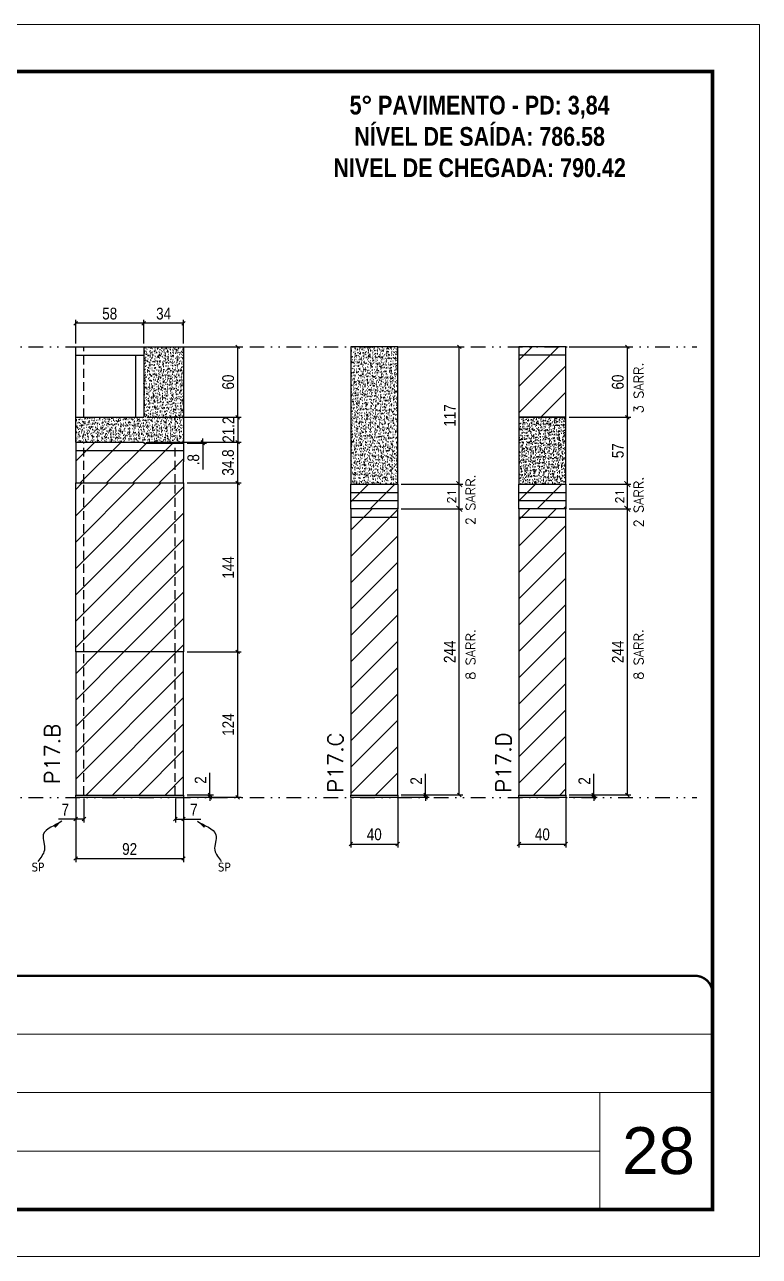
# Model space of a CAD drawing. Extents: x 28748 to 35002, y 14885 to 43501.
# Drawn here: x 34375 to 35002, y 35559 to 36609 of the extents above; entities that cross this region are included whole.
import ezdxf

# ---------------------------------------------------------------- set-up
doc = ezdxf.new("R2010")
doc.units = 0
for name, pattern in [('CONTINUO', [0]), ('DASHED', [0.75, 0.5, -0.25]), ('DIVIDE2', [0.625, 0.25, -0.125, 0, -0.125, 0, -0.125]), ('HIDDEN', [0.375, 0.25, -0.125])]:
    doc.linetypes.add(name, pattern=pattern)
for name, color, linetype, lineweight in [('CARIMBO', 255, 'Continuous', 9), ('Folhas', 255, 'Continuous', 9), ('Hachura', 251, 'Continuous', 9), ('SARRAFO DE PRESSAO', 251, 'DASHED', 9), ('Texto Seção', 7, 'Continuous', 15)]:
    doc.layers.add(name, color=color, linetype=linetype, lineweight=lineweight)
for name, color, linetype in [('COTA', 241, 'Continuous'), ('NOMENCLATURA', 7, 'Continuous'), ('Nível', 160, 'Continuous'), ('Painéis', 200, 'Continuous'), ('SARR_2.2x7', 40, 'Continuous'), ('Sarrafo de Pressão', 42, 'HIDDEN'), ('texto', 7, 'Continuous')]:
    doc.layers.add(name, color=color, linetype=linetype)
doc.styles.add('ARIAL', font='arial.ttf')
doc.styles.add('COTA TECNICA', font='techl___.ttf', dxfattribs={"height": 10})
doc.styles.add('COTA TECNICA-50', font='techl___.ttf', dxfattribs={"height": 10})
doc.styles.add('REGUA-120', font='ROMANS.shx', dxfattribs={"height": 15})
doc.styles.add('ROMANC', font='techb___.ttf', dxfattribs={"height": 2.5})
doc.styles.add('ROMANS', font='romans.shx')
doc.styles.get("Standard").update_dxf_attribs({"font": 'arial.ttf'})
doc.dimstyles.new('COTA PAINEL-50', dxfattribs={"dimtxt": 10, "dimasz": 3, "dimexe": 3, "dimexo": 3, "dimgap": 3, "dimtad": 1, "dimdec": 1, "dimzin": 12, "dimdsep": 46, "dimtxsty": 'COTA TECNICA-50', "dimblk1": 'OBLIQUE', "dimblk2": 'OBLIQUE', "dimsah": 1, "dimcen": 0.9, "dimclrd": 4, "dimclre": 4, "dimclrt": 240, "dimadec": 1, "dimazin": 3, "dimtfac": 1, "dimtdec": 1, "dimtmove": 0, "dimatfit": 3, "dimfxl": 1, "dimtolj": 1, "dimtzin": 12, "dimarcsym": 0})
doc.dimstyles.new('Cota Paínel', dxfattribs={"dimtxt": 7, "dimasz": 5, "dimexe": 3, "dimexo": 3, "dimgap": 3, "dimtad": 1, "dimdec": 1, "dimzin": 12, "dimdsep": 46, "dimtxsty": 'ROMANS', "dimblk": 'ARCHTICK', "dimcen": 0, "dimclrd": 4, "dimclre": 4, "dimclrt": 1, "dimadec": 1, "dimazin": 3, "dimtfac": 1, "dimtdec": 1, "dimtmove": 0, "dimatfit": 3, "dimldrblk": 'OBLIQUE', "dimfxl": 1, "dimtolj": 1, "dimtzin": 12, "dimarcsym": 0})
doc.dimstyles.new('PAINEL', dxfattribs={"dimtxt": 10, "dimasz": 3, "dimexe": 3, "dimexo": 3, "dimgap": 3, "dimtad": 1, "dimdec": 1, "dimzin": 12, "dimdsep": 46, "dimtxsty": 'COTA TECNICA', "dimblk1": 'OBLIQUE', "dimblk2": 'OBLIQUE', "dimsah": 1, "dimcen": 0.9, "dimclrd": 4, "dimclre": 4, "dimclrt": 240, "dimadec": 1, "dimazin": 3, "dimtfac": 1, "dimtdec": 1, "dimtmove": 0, "dimatfit": 3, "dimfxl": 1, "dimtolj": 1, "dimtzin": 12, "dimarcsym": 0})
doc.dimstyles.get("Standard").update_dxf_attribs({"dimtxt": 0.18, "dimasz": 0.18, "dimexe": 0.18, "dimexo": 0.0625, "dimgap": 0.09, "dimtad": 0, "dimtih": 1, "dimtoh": 1, "dimdec": 4, "dimzin": 0, "dimdsep": 46, "dimtxsty": 'Standard', "dimcen": 0.09, "dimadec": 0, "dimazin": 0, "dimtfac": 1, "dimtdec": 4, "dimtofl": 0, "dimtmove": 0, "dimatfit": 3, "dimfxl": 1, "dimtolj": 1, "dimtzin": 0, "dimarcsym": 0})
pattern_1 = [(45, (28969.309, 35568.31), (-11.22532, 11.22532), [])]

# ---------------------------------------------------------------- blocks, each defined once
blk = doc.blocks.new('9999999999')
at = {"color": 30, "linetype": 'CONTINUO'}
for p, q in [((98564.6, 34379.6), (99584, 34379.6)), ((98564.6, 34329.8), (99488, 34329.8)), ((99584, 34329.8), (99488, 34329.8)), ((99488, 34329.8), (99488, 34230.2)), ((98564.6, 34280), (99488, 34280))]:
    blk.add_line(p, q, dxfattribs=at)
at = {"color": 30, "linetype": 'CONTINUO', "const_width": 2}
blk.add_lwpolyline([(99584, 34230.2), (99584, 34414.4, 0.414214), (99569, 34429.4), (98229, 34429.4, 0.414214), (98214, 34414.4), (98214, 34245.2, 0.414214), (98229, 34230.2), (99584, 34230.2)], format="xyb", dxfattribs=at)
at = {"layer": 'Folhas'}
blk.add_lwpolyline([(98139, 34190.2), (99624, 34190.2), (99624, 35240.2), (98139, 35240.2)], close=True, dxfattribs=at)
at = {"layer": 'Folhas', "color": 30, "const_width": 3}
blk.add_lwpolyline([(98214, 34230.2), (99584, 34230.2), (99584, 35200.2), (98214, 35200.2)], close=True, dxfattribs=at)
blk = doc.blocks.new('_Oblique')
at = {"color": 0, "linetype": 'ByBlock', "lineweight": -2}
blk.add_line((-0.5, -0.5), (0.5, 0.5), dxfattribs=at)
blk = doc.blocks.new('*D630')
at = {"layer": 'COTA', "color": 4, "lineweight": -2, "transparency": 16777216}
for p, q in [((34696.3, 36196.6), (34748.8, 36196.6)), ((34745.8, 35952.6), (34745.8, 36196.6)), ((34696.3, 35952.6), (34748.8, 35952.6))]:
    blk.add_line(p, q, dxfattribs=at)
at = {"layer": 'Defpoints', "color": 0, "transparency": 16777216}
for p in [(34693.3, 36196.6), (34745.8, 36196.6), (34693.3, 35952.6)]:
    blk.add_point(p, dxfattribs=at)
at = {"layer": 'COTA', "color": 4, "lineweight": -2, "transparency": 16777216, "xscale": 3, "yscale": 3, "zscale": 3}
for p, rotation in [((34745.8, 36196.6), 90), ((34745.8, 35952.6), 270)]:
    blk.add_blockref('_Oblique', p, dxfattribs=dict(at, rotation=rotation))
at = {"layer": 'COTA', "color": 240, "transparency": 16777216, "insert": (34737.7, 36074.6), "char_height": 10, "attachment_point": 5, "rotation": 90, "style": 'COTA TECNICA'}
blk.add_mtext('\\A1;244', dxfattribs=at)
blk = doc.blocks.new('*D631')
at = {"layer": 'COTA', "color": 4, "lineweight": -2, "transparency": 16777216}
for p, q in [((34696.3, 36334.6), (34748.8, 36334.6)), ((34745.8, 36217.6), (34745.8, 36334.6)), ((34696.3, 36217.6), (34748.8, 36217.6))]:
    blk.add_line(p, q, dxfattribs=at)
at = {"layer": 'Defpoints', "color": 0, "transparency": 16777216}
for p in [(34693.3, 36334.6), (34745.8, 36334.6), (34693.3, 36217.6)]:
    blk.add_point(p, dxfattribs=at)
at = {"layer": 'COTA', "color": 4, "lineweight": -2, "transparency": 16777216, "xscale": 3, "yscale": 3, "zscale": 3}
for p, rotation in [((34745.8, 36334.6), 90), ((34745.8, 36217.6), 270)]:
    blk.add_blockref('_Oblique', p, dxfattribs=dict(at, rotation=rotation))
at = {"layer": 'COTA', "color": 240, "transparency": 16777216, "insert": (34737.7, 36276.1), "char_height": 10, "attachment_point": 5, "rotation": 90, "style": 'COTA TECNICA'}
blk.add_mtext('\\A1;117', dxfattribs=at)
blk = doc.blocks.new('*D632')
at = {"layer": 'COTA', "color": 4, "lineweight": -2, "transparency": 16777216}
for p, q in [((34653.3, 35949.6), (34653.3, 35907.8)), ((34693.3, 35949.6), (34693.3, 35907.8)), ((34653.3, 35910.8), (34693.3, 35910.8))]:
    blk.add_line(p, q, dxfattribs=at)
at = {"layer": 'Defpoints', "color": 0, "transparency": 16777216}
for p in [(34653.3, 35952.6), (34693.3, 35952.6), (34693.3, 35910.8)]:
    blk.add_point(p, dxfattribs=at)
at = {"layer": 'COTA', "color": 4, "lineweight": -2, "transparency": 16777216, "xscale": 3, "yscale": 3, "zscale": 3, "rotation": 180}
blk.add_blockref('_Oblique', (34653.3, 35910.8), dxfattribs=at)
at = {"layer": 'COTA', "color": 4, "lineweight": -2, "transparency": 16777216, "xscale": 3, "yscale": 3, "zscale": 3}
blk.add_blockref('_Oblique', (34693.3, 35910.8), dxfattribs=at)
at = {"layer": 'COTA', "color": 240, "transparency": 16777216, "insert": (34673.3, 35919), "char_height": 10, "attachment_point": 5, "style": 'COTA TECNICA'}
blk.add_mtext('\\A1;40', dxfattribs=at)
blk = doc.blocks.new('*D633')
at = {"layer": 'COTA', "color": 4, "lineweight": -2, "transparency": 16777216}
for p, q in [((34717.1, 35952.6), (34717.1, 35970.7)), ((34696.3, 35952.6), (34720.1, 35952.6)), ((34717.1, 35950.6), (34717.1, 35952.6)), ((34696.3, 35950.6), (34720.1, 35950.6)), ((34717.1, 35950.6), (34717.1, 35947.6))]:
    blk.add_line(p, q, dxfattribs=at)
at = {"layer": 'Defpoints', "color": 0, "transparency": 16777216}
for p in [(34693.3, 35952.6), (34717.1, 35952.6), (34693.3, 35950.6)]:
    blk.add_point(p, dxfattribs=at)
at = {"layer": 'COTA', "color": 4, "lineweight": -2, "transparency": 16777216, "xscale": 3, "yscale": 3, "zscale": 3}
for p, rotation in [((34717.1, 35952.6), 270), ((34717.1, 35950.6), 90)]:
    blk.add_blockref('_Oblique', p, dxfattribs=dict(at, rotation=rotation))
at = {"layer": 'COTA', "color": 240, "transparency": 16777216, "insert": (34709.1, 35964.6), "char_height": 10, "attachment_point": 5, "rotation": 90, "style": 'COTA TECNICA-50'}
blk.add_mtext('\\A1;2', dxfattribs=at)
blk = doc.blocks.new('*D579')
at = {"layer": 'COTA', "color": 4, "lineweight": -2, "transparency": 16777216}
for p, q in [((34418.6, 35949.6), (34418.6, 35895.4)), ((34510.6, 35949.6), (34510.6, 35895.4)), ((34418.6, 35898.4), (34510.6, 35898.4))]:
    blk.add_line(p, q, dxfattribs=at)
at = {"layer": 'Defpoints', "color": 0, "transparency": 16777216}
for p in [(34418.6, 35952.6), (34510.6, 35952.6), (34510.6, 35898.4)]:
    blk.add_point(p, dxfattribs=at)
at = {"layer": 'COTA', "color": 4, "lineweight": -2, "transparency": 16777216, "xscale": 3, "yscale": 3, "zscale": 3, "rotation": 180}
blk.add_blockref('_Oblique', (34418.6, 35898.4), dxfattribs=at)
at = {"layer": 'COTA', "color": 4, "lineweight": -2, "transparency": 16777216, "xscale": 3, "yscale": 3, "zscale": 3}
blk.add_blockref('_Oblique', (34510.6, 35898.4), dxfattribs=at)
at = {"layer": 'COTA', "color": 240, "transparency": 16777216, "insert": (34464.6, 35906.5), "char_height": 10, "attachment_point": 5, "style": 'COTA TECNICA'}
blk.add_mtext('\\A1;92', dxfattribs=at)
blk = doc.blocks.new('*D580')
at = {"layer": 'COTA', "color": 4, "lineweight": -2, "transparency": 16777216}
for p, q in [((34513.6, 36074.6), (34559.8, 36074.6)), ((34556.8, 35950.6), (34556.8, 36074.6)), ((34513.6, 35950.6), (34559.8, 35950.6))]:
    blk.add_line(p, q, dxfattribs=at)
at = {"layer": 'Defpoints', "color": 0, "transparency": 16777216}
for p in [(34510.6, 36074.6), (34556.8, 36074.6), (34510.6, 35950.6)]:
    blk.add_point(p, dxfattribs=at)
at = {"layer": 'COTA', "color": 4, "lineweight": -2, "transparency": 16777216, "xscale": 3, "yscale": 3, "zscale": 3}
for p, rotation in [((34556.8, 36074.6), 90), ((34556.8, 35950.6), 270)]:
    blk.add_blockref('_Oblique', p, dxfattribs=dict(at, rotation=rotation))
at = {"layer": 'COTA', "color": 240, "transparency": 16777216, "insert": (34548.7, 36012.6), "char_height": 10, "attachment_point": 5, "rotation": 90, "style": 'COTA TECNICA-50'}
blk.add_mtext('\\A1;124', dxfattribs=at)
blk = doc.blocks.new('*D581')
at = {"layer": 'COTA', "color": 4, "lineweight": -2, "transparency": 16777216}
for p, q in [((34533.1, 35952.6), (34533.1, 35971.4)), ((34513.6, 35952.6), (34536.1, 35952.6)), ((34533.1, 35950.6), (34533.1, 35952.6)), ((34513.6, 35950.6), (34536.1, 35950.6)), ((34533.1, 35950.6), (34533.1, 35947.6))]:
    blk.add_line(p, q, dxfattribs=at)
at = {"layer": 'Defpoints', "color": 0, "transparency": 16777216}
for p in [(34510.6, 35952.6), (34510.6, 35950.6), (34533.1, 35950.6)]:
    blk.add_point(p, dxfattribs=at)
at = {"layer": 'COTA', "color": 4, "lineweight": -2, "transparency": 16777216, "xscale": 3, "yscale": 3, "zscale": 3}
for p, rotation in [((34533.1, 35952.6), 270), ((34533.1, 35950.6), 90)]:
    blk.add_blockref('_Oblique', p, dxfattribs=dict(at, rotation=rotation))
at = {"layer": 'COTA', "color": 240, "transparency": 16777216, "insert": (34525.1, 35965.3), "char_height": 10, "attachment_point": 5, "rotation": 90, "style": 'COTA TECNICA-50'}
blk.add_mtext('\\A1;2', dxfattribs=at)
blk = doc.blocks.new('*D582')
at = {"layer": 'COTA', "color": 4, "lineweight": -2, "transparency": 16777216}
for p, q in [((34418.6, 35947.6), (34418.6, 35929.1)), ((34425.6, 35949.6), (34425.6, 35929.1)), ((34418.6, 35932.1), (34403.8, 35932.1)), ((34425.6, 35932.1), (34418.6, 35932.1))]:
    blk.add_line(p, q, dxfattribs=at)
at = {"layer": 'Defpoints', "color": 0, "transparency": 16777216}
for p in [(34425.6, 35952.6), (34418.6, 35950.6), (34418.6, 35932.1)]:
    blk.add_point(p, dxfattribs=at)
at = {"layer": 'COTA', "color": 4, "lineweight": -2, "transparency": 16777216, "xscale": 3, "yscale": 3, "zscale": 3, "rotation": 180}
blk.add_blockref('_Oblique', (34418.6, 35932.1), dxfattribs=at)
at = {"layer": 'COTA', "color": 4, "lineweight": -2, "transparency": 16777216, "xscale": 3, "yscale": 3, "zscale": 3}
blk.add_blockref('_Oblique', (34425.6, 35932.1), dxfattribs=at)
at = {"layer": 'COTA', "color": 240, "transparency": 16777216, "insert": (34409.7, 35940.1), "char_height": 10, "attachment_point": 5, "style": 'COTA TECNICA-50'}
blk.add_mtext('\\A1;7', dxfattribs=at)
blk = doc.blocks.new('*D583')
at = {"layer": 'COTA', "color": 4, "lineweight": -2, "transparency": 16777216}
for p, q in [((34503.6, 35949.6), (34503.6, 35929.1)), ((34510.6, 35947.6), (34510.6, 35929.1)), ((34503.6, 35932.1), (34510.6, 35932.1)), ((34510.6, 35932.1), (34525.3, 35932.1))]:
    blk.add_line(p, q, dxfattribs=at)
at = {"layer": 'Defpoints', "color": 0, "transparency": 16777216}
for p in [(34503.6, 35952.6), (34510.6, 35950.6), (34510.6, 35932.1)]:
    blk.add_point(p, dxfattribs=at)
at = {"layer": 'COTA', "color": 4, "lineweight": -2, "transparency": 16777216, "xscale": 3, "yscale": 3, "zscale": 3, "rotation": 180}
blk.add_blockref('_Oblique', (34503.6, 35932.1), dxfattribs=at)
at = {"layer": 'COTA', "color": 4, "lineweight": -2, "transparency": 16777216, "xscale": 3, "yscale": 3, "zscale": 3}
blk.add_blockref('_Oblique', (34510.6, 35932.1), dxfattribs=at)
at = {"layer": 'COTA', "color": 240, "transparency": 16777216, "insert": (34519.4, 35940.1), "char_height": 10, "attachment_point": 5, "style": 'COTA TECNICA-50'}
blk.add_mtext('\\A1;7', dxfattribs=at)
blk = doc.blocks.new('*D1673')
at = {"layer": 'COTA', "color": 4, "linetype": 'ByBlock', "lineweight": -2, "transparency": 16777216}
for p, q in [((34513.6, 36218.6), (34559.8, 36218.6)), ((34556.8, 36074.6), (34556.8, 36218.6)), ((34513.6, 36074.6), (34559.8, 36074.6))]:
    blk.add_line(p, q, dxfattribs=at)
at = {"layer": 'Defpoints', "color": 0, "linetype": 'ByBlock', "transparency": 16777216}
for p in [(34510.6, 36218.6), (34556.8, 36218.6), (34510.6, 36074.6)]:
    blk.add_point(p, dxfattribs=at)
at = {"layer": 'COTA', "color": 4, "linetype": 'ByBlock', "lineweight": -2, "transparency": 16777216, "xscale": 3, "yscale": 3, "zscale": 3}
for p, rotation in [((34556.8, 36218.6), 90), ((34556.8, 36074.6), 270)]:
    blk.add_blockref('_Oblique', p, dxfattribs=dict(at, rotation=rotation))
at = {"layer": 'COTA', "color": 240, "linetype": 'ByBlock', "transparency": 16777216, "insert": (34548.7, 36146.6), "char_height": 10, "attachment_point": 5, "rotation": 90, "style": 'COTA TECNICA'}
blk.add_mtext('\\A1;144', dxfattribs=at)
blk = doc.blocks.new('_ArchTick')
at = {"color": 0, "linetype": 'ByBlock', "const_width": 0.15}
blk.add_lwpolyline([(-0.5, -0.5), (0.5, 0.5)], dxfattribs=at)
blk = doc.blocks.new('*D1701')
at = {"layer": 'COTA', "color": 4, "lineweight": -2, "transparency": 16777216}
for p, q in [((34696.3, 36217.6), (34748.8, 36217.6)), ((34745.8, 36196.6), (34745.8, 36217.6)), ((34696.3, 36196.6), (34748.8, 36196.6))]:
    blk.add_line(p, q, dxfattribs=at)
at = {"layer": 'Defpoints', "color": 0, "transparency": 16777216}
for p in [(34693.3, 36217.6), (34745.8, 36217.6), (34693.3, 36196.6)]:
    blk.add_point(p, dxfattribs=at)
at = {"layer": 'COTA', "color": 4, "lineweight": -2, "transparency": 16777216, "xscale": 5, "yscale": 5, "zscale": 5}
for p, rotation in [((34745.8, 36217.6), 90), ((34745.8, 36196.6), 270)]:
    blk.add_blockref('_ArchTick', p, dxfattribs=dict(at, rotation=rotation))
at = {"layer": 'COTA', "color": 1, "transparency": 16777216, "insert": (34739.3, 36207.1), "char_height": 7, "attachment_point": 5, "rotation": 90, "style": 'ROMANS'}
blk.add_mtext('\\A1;21', dxfattribs=at)
blk = doc.blocks.new('*D655')
at = {"layer": 'COTA', "color": 4, "lineweight": -2, "transparency": 16777216}
for p, q in [((34839.7, 36196.6), (34892.2, 36196.6)), ((34889.2, 35952.6), (34889.2, 36196.6)), ((34839.7, 35952.6), (34892.2, 35952.6))]:
    blk.add_line(p, q, dxfattribs=at)
at = {"layer": 'Defpoints', "color": 0, "transparency": 16777216}
for p in [(34836.7, 36196.6), (34889.2, 36196.6), (34836.7, 35952.6)]:
    blk.add_point(p, dxfattribs=at)
at = {"layer": 'COTA', "color": 4, "lineweight": -2, "transparency": 16777216, "xscale": 3, "yscale": 3, "zscale": 3}
for p, rotation in [((34889.2, 36196.6), 90), ((34889.2, 35952.6), 270)]:
    blk.add_blockref('_Oblique', p, dxfattribs=dict(at, rotation=rotation))
at = {"layer": 'COTA', "color": 240, "transparency": 16777216, "insert": (34881.1, 36074.6), "char_height": 10, "attachment_point": 5, "rotation": 90, "style": 'COTA TECNICA'}
blk.add_mtext('\\A1;244', dxfattribs=at)
blk = doc.blocks.new('*D656')
at = {"layer": 'COTA', "color": 4, "lineweight": -2, "transparency": 16777216}
for p, q in [((34796.7, 35949.6), (34796.7, 35907.8)), ((34836.7, 35949.6), (34836.7, 35907.8)), ((34796.7, 35910.8), (34836.7, 35910.8))]:
    blk.add_line(p, q, dxfattribs=at)
at = {"layer": 'Defpoints', "color": 0, "transparency": 16777216}
for p in [(34796.7, 35952.6), (34836.7, 35952.6), (34836.7, 35910.8)]:
    blk.add_point(p, dxfattribs=at)
at = {"layer": 'COTA', "color": 4, "lineweight": -2, "transparency": 16777216, "xscale": 3, "yscale": 3, "zscale": 3, "rotation": 180}
blk.add_blockref('_Oblique', (34796.7, 35910.8), dxfattribs=at)
at = {"layer": 'COTA', "color": 4, "lineweight": -2, "transparency": 16777216, "xscale": 3, "yscale": 3, "zscale": 3}
blk.add_blockref('_Oblique', (34836.7, 35910.8), dxfattribs=at)
at = {"layer": 'COTA', "color": 240, "transparency": 16777216, "insert": (34816.7, 35919), "char_height": 10, "attachment_point": 5, "style": 'COTA TECNICA'}
blk.add_mtext('\\A1;40', dxfattribs=at)
blk = doc.blocks.new('*D657')
at = {"layer": 'COTA', "color": 4, "lineweight": -2, "transparency": 16777216}
for p, q in [((34860.5, 35952.6), (34860.5, 35970.7)), ((34839.7, 35952.6), (34863.5, 35952.6)), ((34860.5, 35950.6), (34860.5, 35952.6)), ((34839.7, 35950.6), (34863.5, 35950.6)), ((34860.5, 35950.6), (34860.5, 35947.6))]:
    blk.add_line(p, q, dxfattribs=at)
at = {"layer": 'Defpoints', "color": 0, "transparency": 16777216}
for p in [(34836.7, 35952.6), (34860.5, 35952.6), (34836.7, 35950.6)]:
    blk.add_point(p, dxfattribs=at)
at = {"layer": 'COTA', "color": 4, "lineweight": -2, "transparency": 16777216, "xscale": 3, "yscale": 3, "zscale": 3}
for p, rotation in [((34860.5, 35952.6), 270), ((34860.5, 35950.6), 90)]:
    blk.add_blockref('_Oblique', p, dxfattribs=dict(at, rotation=rotation))
at = {"layer": 'COTA', "color": 240, "transparency": 16777216, "insert": (34852.5, 35964.6), "char_height": 10, "attachment_point": 5, "rotation": 90, "style": 'COTA TECNICA-50'}
blk.add_mtext('\\A1;2', dxfattribs=at)
blk = doc.blocks.new('*D1703')
at = {"layer": 'COTA', "color": 4, "lineweight": -2, "transparency": 16777216}
for p, q in [((34839.7, 36217.6), (34892.2, 36217.6)), ((34889.2, 36196.6), (34889.2, 36217.6)), ((34839.7, 36196.6), (34892.2, 36196.6))]:
    blk.add_line(p, q, dxfattribs=at)
at = {"layer": 'Defpoints', "color": 0, "transparency": 16777216}
for p in [(34836.7, 36217.6), (34889.2, 36217.6), (34836.7, 36196.6)]:
    blk.add_point(p, dxfattribs=at)
at = {"layer": 'COTA', "color": 4, "lineweight": -2, "transparency": 16777216, "xscale": 5, "yscale": 5, "zscale": 5}
for p, rotation in [((34889.2, 36217.6), 90), ((34889.2, 36196.6), 270)]:
    blk.add_blockref('_ArchTick', p, dxfattribs=dict(at, rotation=rotation))
at = {"layer": 'COTA', "color": 1, "transparency": 16777216, "insert": (34882.7, 36207.1), "char_height": 7, "attachment_point": 5, "rotation": 90, "style": 'ROMANS'}
blk.add_mtext('\\A1;21', dxfattribs=at)
blk = doc.blocks.new('*D1383')
at = {"layer": 'COTA', "color": 4, "lineweight": -2, "transparency": 16777216}
for p, q in [((34839.7, 36274.6), (34892.2, 36274.6)), ((34889.2, 36217.6), (34889.2, 36274.6)), ((34839.7, 36217.6), (34892.2, 36217.6))]:
    blk.add_line(p, q, dxfattribs=at)
at = {"layer": 'Defpoints', "color": 0, "transparency": 16777216}
for p in [(34836.7, 36274.6), (34889.2, 36274.6), (34836.7, 36217.6)]:
    blk.add_point(p, dxfattribs=at)
at = {"layer": 'COTA', "color": 4, "lineweight": -2, "transparency": 16777216, "xscale": 3, "yscale": 3, "zscale": 3}
for p, rotation in [((34889.2, 36274.6), 90), ((34889.2, 36217.6), 270)]:
    blk.add_blockref('_Oblique', p, dxfattribs=dict(at, rotation=rotation))
at = {"layer": 'COTA', "color": 240, "transparency": 16777216, "insert": (34881.1, 36246.1), "char_height": 10, "attachment_point": 5, "rotation": 90, "style": 'COTA TECNICA'}
blk.add_mtext('\\A1;57', dxfattribs=at)
blk = doc.blocks.new('*D2361')
at = {"layer": 'COTA', "color": 4, "lineweight": -2, "transparency": 16777216}
for p, q in [((34479.6, 36253.4), (34559.8, 36253.4)), ((34556.8, 36218.6), (34556.8, 36253.4)), ((34513.6, 36218.6), (34559.8, 36218.6))]:
    blk.add_line(p, q, dxfattribs=at)
at = {"layer": 'Defpoints', "color": 0, "transparency": 16777216}
for p in [(34476.6, 36253.4), (34556.8, 36253.4), (34510.6, 36218.6)]:
    blk.add_point(p, dxfattribs=at)
at = {"layer": 'COTA', "color": 4, "lineweight": -2, "transparency": 16777216, "xscale": 3, "yscale": 3, "zscale": 3}
for p, rotation in [((34556.8, 36253.4), 90), ((34556.8, 36218.6), 270)]:
    blk.add_blockref('_Oblique', p, dxfattribs=dict(at, rotation=rotation))
at = {"layer": 'COTA', "color": 240, "transparency": 16777216, "insert": (34548.6, 36236), "char_height": 10, "attachment_point": 5, "rotation": 90, "style": 'COTA TECNICA'}
blk.add_mtext('\\A1;34.8', dxfattribs=at)
blk = doc.blocks.new('*D2363')
at = {"layer": 'COTA', "color": 4, "lineweight": -2, "transparency": 16777216}
for p, q in [((34513.6, 36334.6), (34559.8, 36334.6)), ((34556.8, 36274.6), (34556.8, 36334.6)), ((34479.6, 36274.6), (34559.8, 36274.6))]:
    blk.add_line(p, q, dxfattribs=at)
at = {"layer": 'Defpoints', "color": 0, "transparency": 16777216}
for p in [(34510.6, 36334.6), (34556.8, 36334.6), (34476.6, 36274.6)]:
    blk.add_point(p, dxfattribs=at)
at = {"layer": 'COTA', "color": 4, "lineweight": -2, "transparency": 16777216, "xscale": 3, "yscale": 3, "zscale": 3}
for p, rotation in [((34556.8, 36334.6), 90), ((34556.8, 36274.6), 270)]:
    blk.add_blockref('_Oblique', p, dxfattribs=dict(at, rotation=rotation))
at = {"layer": 'COTA', "color": 240, "transparency": 16777216, "insert": (34548.7, 36304.6), "char_height": 10, "attachment_point": 5, "rotation": 90, "style": 'COTA TECNICA'}
blk.add_mtext('\\A1;60', dxfattribs=at)
blk = doc.blocks.new('*D2364')
at = {"layer": 'COTA', "color": 4, "lineweight": -2, "transparency": 16777216}
for p, q in [((34476.6, 36337.6), (34476.6, 36357.7)), ((34510.6, 36354.7), (34476.6, 36354.7)), ((34510.6, 36337.6), (34510.6, 36357.7))]:
    blk.add_line(p, q, dxfattribs=at)
at = {"layer": 'Defpoints', "color": 0, "transparency": 16777216}
for p in [(34476.6, 36354.7), (34476.6, 36334.6), (34510.6, 36334.6)]:
    blk.add_point(p, dxfattribs=at)
at = {"layer": 'COTA', "color": 4, "lineweight": -2, "transparency": 16777216, "xscale": 3, "yscale": 3, "zscale": 3, "rotation": 180}
blk.add_blockref('_Oblique', (34476.6, 36354.7), dxfattribs=at)
at = {"layer": 'COTA', "color": 4, "lineweight": -2, "transparency": 16777216, "xscale": 3, "yscale": 3, "zscale": 3}
blk.add_blockref('_Oblique', (34510.6, 36354.7), dxfattribs=at)
at = {"layer": 'COTA', "color": 240, "transparency": 16777216, "insert": (34493.6, 36362.9), "char_height": 10, "attachment_point": 5, "style": 'COTA TECNICA'}
blk.add_mtext('\\A1;34', dxfattribs=at)
blk = doc.blocks.new('*D2362')
at = {"layer": 'COTA', "color": 4, "lineweight": -2, "transparency": 16777216}
for p, q in [((34418.6, 36337.6), (34418.6, 36357.7)), ((34476.6, 36354.7), (34418.6, 36354.7)), ((34476.6, 36337.6), (34476.6, 36357.7))]:
    blk.add_line(p, q, dxfattribs=at)
at = {"layer": 'Defpoints', "color": 0, "transparency": 16777216}
for p in [(34418.6, 36354.7), (34418.6, 36334.6), (34476.6, 36334.6)]:
    blk.add_point(p, dxfattribs=at)
at = {"layer": 'COTA', "color": 4, "lineweight": -2, "transparency": 16777216, "xscale": 3, "yscale": 3, "zscale": 3, "rotation": 180}
blk.add_blockref('_Oblique', (34418.6, 36354.7), dxfattribs=at)
at = {"layer": 'COTA', "color": 4, "lineweight": -2, "transparency": 16777216, "xscale": 3, "yscale": 3, "zscale": 3}
blk.add_blockref('_Oblique', (34476.6, 36354.7), dxfattribs=at)
at = {"layer": 'COTA', "color": 240, "transparency": 16777216, "insert": (34447.6, 36362.9), "char_height": 10, "attachment_point": 5, "style": 'COTA TECNICA'}
blk.add_mtext('\\A1;58', dxfattribs=at)
blk = doc.blocks.new('*D2365')
at = {"layer": 'COTA', "color": 4, "lineweight": -2, "transparency": 16777216}
for p, q in [((34479.6, 36274.6), (34559.8, 36274.6)), ((34556.8, 36274.6), (34556.8, 36253.4)), ((34479.6, 36253.4), (34559.8, 36253.4))]:
    blk.add_line(p, q, dxfattribs=at)
at = {"layer": 'Defpoints', "color": 0, "transparency": 16777216}
for p in [(34476.6, 36274.6), (34476.6, 36253.4), (34556.8, 36253.4)]:
    blk.add_point(p, dxfattribs=at)
at = {"layer": 'COTA', "color": 4, "lineweight": -2, "transparency": 16777216, "xscale": 3, "yscale": 3, "zscale": 3}
for p, rotation in [((34556.8, 36274.6), 90), ((34556.8, 36253.4), 270)]:
    blk.add_blockref('_Oblique', p, dxfattribs=dict(at, rotation=rotation))
at = {"layer": 'COTA', "color": 240, "transparency": 16777216, "insert": (34548.8, 36264), "char_height": 10, "attachment_point": 5, "rotation": 90, "style": 'COTA TECNICA'}
blk.add_mtext('\\A1;21.2', dxfattribs=at)
blk = doc.blocks.new('*D2366')
at = {"layer": 'COTA', "color": 4, "lineweight": -2, "transparency": 16777216}
for p, q in [((34479.6, 36253.4), (34530.1, 36253.4)), ((34513.6, 36252.6), (34530.1, 36252.6)), ((34527.1, 36253.4), (34527.1, 36256.4)), ((34527.1, 36253.4), (34527.1, 36252.6)), ((34527.1, 36252.6), (34527.1, 36230.1))]:
    blk.add_line(p, q, dxfattribs=at)
at = {"layer": 'Defpoints', "color": 0, "transparency": 16777216}
for p in [(34476.6, 36253.4), (34510.6, 36252.6), (34527.1, 36252.6)]:
    blk.add_point(p, dxfattribs=at)
at = {"layer": 'COTA', "color": 4, "lineweight": -2, "transparency": 16777216, "xscale": 3, "yscale": 3, "zscale": 3}
for p, rotation in [((34527.1, 36253.4), 270), ((34527.1, 36252.6), 90)]:
    blk.add_blockref('_Oblique', p, dxfattribs=dict(at, rotation=rotation))
at = {"layer": 'COTA', "color": 240, "transparency": 16777216, "insert": (34519, 36238.4), "char_height": 10, "attachment_point": 5, "rotation": 90, "style": 'COTA TECNICA'}
blk.add_mtext('\\A1;.8', dxfattribs=at)
blk = doc.blocks.new('*D2367')
at = {"layer": 'COTA', "color": 4, "lineweight": -2, "transparency": 16777216}
for p, q in [((34839.7, 36334.6), (34892.2, 36334.6)), ((34889.2, 36274.6), (34889.2, 36334.6)), ((34839.7, 36274.6), (34892.2, 36274.6))]:
    blk.add_line(p, q, dxfattribs=at)
at = {"layer": 'Defpoints', "color": 0, "transparency": 16777216}
for p in [(34836.7, 36334.6), (34889.2, 36334.6), (34836.7, 36274.6)]:
    blk.add_point(p, dxfattribs=at)
at = {"layer": 'COTA', "color": 4, "lineweight": -2, "transparency": 16777216, "xscale": 3, "yscale": 3, "zscale": 3}
for p, rotation in [((34889.2, 36334.6), 90), ((34889.2, 36274.6), 270)]:
    blk.add_blockref('_Oblique', p, dxfattribs=dict(at, rotation=rotation))
at = {"layer": 'COTA', "color": 240, "transparency": 16777216, "insert": (34881.1, 36304.6), "char_height": 10, "attachment_point": 5, "rotation": 90, "style": 'COTA TECNICA'}
blk.add_mtext('\\A1;60', dxfattribs=at)

msp = doc.modelspace()

# ---------------------------------------------------------------- hatches: boundary and pattern name
at = {"layer": 'COTA', "linetype": 'ByBlock'}
h = msp.add_hatch(dxfattribs=at)
h.set_pattern_fill('AR-CONC', color=256, scale=0.03)
h.paths.add_polyline_path([(34510.57, 36334.58), (34476.57, 36334.58), (34476.57, 36274.58), (34418.57, 36274.58), (34418.57, 36253.38), (34476.57, 36253.38), (34476.57, 36252.58), (34510.57, 36252.58)])
h = msp.add_hatch(dxfattribs=at)
h.set_pattern_fill('AR-CONC', color=256, scale=0.03)
h.set_pattern_definition([(50, (-96960.739, 9439.3143), (5.46554007, -0.47817257), [0.5715, -6.2865]), (355, (-96960.739, 9439.3143), (-1.05730264, 5.73170536), [0.4572, -5.02921753]), (100.4514447, (-96960.2835, 9439.2745), (4.40823741, 5.25353256), [0.48570026, -5.34270734]), (46.1842, (-96960.739, 9440.838), (8.13237123, -1.26126984), [0.85725, -9.42975]), (96.6355576, (-96960.061, 9440.733), (7.122124, 7.42278374), [0.7285507, -8.01406824]), (351.184151, (-96960.739, 9440.838), (7.122124, 7.42278374), [0.685799, -7.54379196]), (21, (-96959.977, 9440.4573), (4.54843174, -3.06795595), [0.5715, -6.2865]), (326, (-96959.977, 9440.4573), (1.85406085, 5.52563898), [0.4572, -5.0292]), (71.451445, (-96959.598, 9440.2016), (6.40249258, 2.45768307), [0.48570026, -5.34269813]), (37.5, (-96960.739, 9439.3143), (0.092658098, 2.536651166), [0, -4.96824, 0, -5.1054, 0, -5.04825]), (7.5, (-96960.739, 9439.3143), (2.004589875, 3.005417245), [0, -2.91084, 0, -4.85394, 0, -1.92405]), (327.5, (-96962.4383, 9439.3143), (4.067717855, -0.17186232), [0, -1.905, 0, -5.9436, 0, -7.8867]), (317.5, (-96963.2003, 9439.3143), (4.44387544, 0.76279473), [0, -2.4765, 0, -3.94716, 0, -5.6007])])
h.paths.add_polyline_path([(34653.29, 36217.56), (34693.29, 36217.56), (34693.29, 36334.58), (34653.29, 36334.58)])
h = msp.add_hatch(dxfattribs=at)
h.set_pattern_fill('AR-CONC', color=256, scale=0.03)
h.set_pattern_definition([(50, (-96817.337, 9382.3143), (5.46554007, -0.47817257), [0.5715, -6.2865]), (355, (-96817.337, 9382.3143), (-1.05730264, 5.73170536), [0.4572, -5.02921753]), (100.4514447, (-96816.8813, 9382.2745), (4.40823741, 5.25353256), [0.48570026, -5.34270734]), (46.1842, (-96817.337, 9383.838), (8.13237123, -1.26126984), [0.85725, -9.42975]), (96.6355576, (-96816.659, 9383.733), (7.122124, 7.42278374), [0.7285507, -8.01406824]), (351.184151, (-96817.337, 9383.838), (7.122124, 7.42278374), [0.685799, -7.54379196]), (21, (-96816.575, 9383.4573), (4.54843174, -3.06795595), [0.5715, -6.2865]), (326, (-96816.575, 9383.4573), (1.85406085, 5.52563898), [0.4572, -5.0292]), (71.451445, (-96816.196, 9383.2016), (6.40249258, 2.45768307), [0.48570026, -5.34269813]), (37.5, (-96817.3368, 9382.3143), (0.092658098, 2.536651166), [0, -4.96824, 0, -5.1054, 0, -5.04825]), (7.5, (-96817.3368, 9382.3143), (2.004589875, 3.005417245), [0, -2.91084, 0, -4.85394, 0, -1.92405]), (327.5, (-96819.036, 9382.3143), (4.067717855, -0.17186232), [0, -1.905, 0, -5.9436, 0, -7.8867]), (317.5, (-96819.798, 9382.3143), (4.44387544, 0.76279473), [0, -2.4765, 0, -3.94716, 0, -5.6007])])
h.paths.add_polyline_path([(34796.69, 36217.56), (34836.69, 36217.56), (34836.69, 36274.58), (34796.69, 36274.58)])
at = {"layer": 'Hachura'}
h = msp.add_hatch(dxfattribs=at)
h.set_pattern_fill('ANSI31', color=256, scale=5)
h.paths.add_polyline_path([(34836.69, 36274.58), (34836.69, 36334.58), (34796.69, 36334.58), (34796.69, 36274.58)])
h = msp.add_hatch(dxfattribs=at)
h.set_pattern_fill('ANSI31', color=256, scale=5)
h.paths.add_polyline_path([(34510.57, 36236.58), (34510.57, 36252.58), (34476.57, 36252.58), (34476.57, 36253.38), (34418.57, 36253.38), (34418.57, 36218.58), (34510.57, 36218.58)])
h = msp.add_hatch(dxfattribs=at)
h.set_pattern_fill('ANSI31', color=256, scale=5)
h.set_pattern_definition(pattern_1)
h.paths.add_polyline_path([(34510.57, 36218.58), (34418.57, 36218.58), (34418.57, 36074.58), (34510.57, 36074.58)])
h = msp.add_hatch(dxfattribs=at)
h.set_pattern_fill('ANSI31', color=256, scale=5)
h.paths.add_polyline_path([(34693.29, 36217.56), (34653.29, 36217.56), (34653.29, 36196.56), (34693.29, 36196.56)])
h = msp.add_hatch(dxfattribs=at)
h.set_pattern_fill('ANSI31', color=256, scale=5)
h.set_pattern_definition([(45, (28969.309, 35517.29), (-11.22532, 11.22532), [])])
h.paths.add_polyline_path([(34796.69, 36196.56), (34836.69, 36196.56), (34836.69, 36217.56), (34796.69, 36217.56)])
h = msp.add_hatch(dxfattribs=at)
h.set_pattern_fill('ANSI31', color=256, scale=5)
h.set_pattern_definition(pattern_1)
h.paths.add_polyline_path([(34693.29, 36196.56), (34653.29, 36196.56), (34653.29, 35952.58), (34693.29, 35952.58)])
h = msp.add_hatch(dxfattribs=at)
h.set_pattern_fill('ANSI31', color=256, scale=5)
h.set_pattern_definition(pattern_1)
h.paths.add_polyline_path([(34836.69, 36196.56), (34796.69, 36196.56), (34796.69, 35952.58), (34836.69, 35952.58)])
h = msp.add_hatch(dxfattribs=at)
h.set_pattern_fill('ANSI31', color=256, scale=5)
h.set_pattern_definition(pattern_1)
h.paths.add_polyline_path([(34510.57, 36074.58), (34418.57, 36074.58), (34418.57, 35952.58), (34510.57, 35952.58)])

# ---------------------------------------------------------------- linework, layer by layer
at = {"layer": 'COTA', "linetype": 'ByBlock'}
for p, q in [((34476.57, 36334.58), (34510.57, 36334.58)), ((34510.57, 36334.58), (34510.57, 36252.58)), ((34418.57, 36253.38), (34418.57, 36274.58))]:
    msp.add_line(p, q, dxfattribs=at)
for points in [[(34653.29, 36217.56), (34693.29, 36217.56), (34693.29, 36334.58), (34653.29, 36334.58)], [(34796.69, 36217.56), (34836.69, 36217.56), (34836.69, 36274.58), (34796.69, 36274.58)]]:
    msp.add_lwpolyline(points, close=True, dxfattribs=at)
at = {"layer": 'Nível', "color": 4, "linetype": 'DIVIDE2', "ltscale": 50}
for p, q in [((33938, 36334.58), (34948.34, 36334.58)), ((33938, 35950.58), (34948.34, 35950.58))]:
    msp.add_line(p, q, dxfattribs=at)
at = {"layer": 'Painéis'}
for p, q in [((34418.57, 36274.58), (34418.57, 36334.58)), ((34418.57, 36334.58), (34476.57, 36334.58)), ((34476.57, 36334.58), (34476.57, 36274.58)), ((34836.69, 36334.58), (34796.69, 36334.58)), ((34796.69, 36334.58), (34796.69, 36274.58)), ((34836.69, 36274.58), (34836.69, 36334.58)), ((34418.57, 36274.58), (34476.57, 36274.58)), ((34796.69, 36274.58), (34836.69, 36274.58)), ((34418.57, 36253.38), (34476.57, 36253.38)), ((34418.57, 36253.38), (34418.57, 36218.58)), ((34476.57, 36253.38), (34476.57, 36252.58)), ((34476.57, 36252.58), (34510.57, 36252.58)), ((34510.57, 36252.58), (34510.57, 36236.58)), ((34510.57, 36218.58), (34510.57, 36236.58)), ((34653.29, 35952.58), (34693.29, 35952.58)), ((34653.29, 35950.58), (34653.29, 35952.58)), ((34693.29, 35952.58), (34693.29, 35950.58)), ((34796.69, 35952.58), (34836.69, 35952.58)), ((34796.69, 35950.58), (34796.69, 35952.58)), ((34836.69, 35952.58), (34836.69, 35950.58)), ((34693.29, 35950.58), (34653.29, 35950.58)), ((34836.69, 35950.58), (34796.69, 35950.58))]:
    msp.add_line(p, q, dxfattribs=at)
for points in [[(34510.57, 36074.58), (34418.57, 36074.58), (34418.57, 36218.58), (34510.57, 36218.58)], [(34653.29, 36217.56), (34693.29, 36217.56), (34693.29, 36196.56), (34653.29, 36196.56)], [(34796.69, 36217.56), (34836.69, 36217.56), (34836.69, 36196.56), (34796.69, 36196.56)], [(34653.29, 35952.58), (34693.29, 35952.58), (34693.29, 36196.56), (34653.29, 36196.56)], [(34796.69, 35952.58), (34836.69, 35952.58), (34836.69, 36196.56), (34796.69, 36196.56)], [(34418.57, 35952.58), (34510.57, 35952.58), (34510.57, 36074.58), (34418.57, 36074.58)], [(34418.57, 35952.58), (34510.57, 35952.58), (34510.57, 35950.58), (34418.57, 35950.58)]]:
    msp.add_lwpolyline(points, close=True, dxfattribs=at)
at = {"layer": 'SARR_2.2x7'}
for p, q in [((34418.57, 36327.58), (34476.57, 36327.58)), ((34469.57, 36327.58), (34469.57, 36274.58)), ((34836.69, 36327.58), (34796.69, 36327.58)), ((34418.57, 36246.38), (34510.57, 36246.38)), ((34653.29, 36210.56), (34693.29, 36210.56)), ((34796.69, 36210.56), (34836.69, 36210.56)), ((34653.29, 36203.56), (34693.29, 36203.56)), ((34796.69, 36203.56), (34836.69, 36203.56)), ((34653.29, 36189.56), (34693.29, 36189.56)), ((34796.69, 36189.56), (34836.69, 36189.56))]:
    msp.add_line(p, q, dxfattribs=at)
at = {"layer": 'Sarrafo de Pressão', "ltscale": 30}
for p, q in [((34425.57, 36274.58), (34425.57, 36334.58)), ((34425.57, 36218.58), (34425.57, 36253.38)), ((34503.57, 36218.58), (34503.57, 36252.58)), ((34425.57, 36074.58), (34425.57, 36218.58)), ((34503.57, 36074.58), (34503.57, 36218.58)), ((34425.57, 35952.58), (34425.57, 36074.58)), ((34503.57, 35952.58), (34503.57, 36074.58))]:
    msp.add_line(p, q, dxfattribs=at)

# ---------------------------------------------------------------- block references
at = {"layer": 'SARRAFO DE PRESSAO', "color": 6, "linetype": 'ByBlock'}
msp.add_blockref('9999999999', (-64622.14, 1369.09), dxfattribs=at)

# ---------------------------------------------------------------- texts
at = {"layer": 'CARIMBO', "style": 'ARIAL'}
msp.add_text('28', height=40, dxfattribs=at).set_placement((34884.7, 35629.44))
at = {"layer": 'NOMENCLATURA', "color": 2, "insert": (34763.17, 36575.35), "char_height": 16, "attachment_point": 2, "style": 'ROMANC'}
msp.add_mtext_dynamic_manual_height_columns('\\P5° PAVIMENTO - PD: 3,84\\PNÍVEL DE SAÍDA: 786.58\\PNIVEL DE CHEGADA: 790.42', width=300.2766, gutter_width=1, heights=[0], dxfattribs=at)
at = {"layer": 'texto', "color": 0, "char_height": 7.5, "attachment_point": 5}
for insert in [(34386.33, 35891.09), (34545.35, 35891.09)]:
    msp.add_mtext('{\\fTahoma|b0|i0|c0|p34;\\C4;SP}', dxfattribs=dict(at, insert=insert))
at = {"layer": 'Texto Seção', "linetype": 'Continuous', "style": 'ROMANS'}
for s, p in [('3 SARR.', (34902.86, 36278.01)), ('2 SARR.', (34759.46, 36182.66)), ('2 SARR.', (34902.86, 36180.71)), ('8 SARR.', (34759.46, 36050.81)), ('8 SARR.', (34902.86, 36050.81))]:
    msp.add_text(s, height=8, rotation=90, dxfattribs=at).set_placement(p)
at = {"layer": 'Texto Seção', "char_height": 13, "width": 285.3299, "attachment_point": 7, "rotation": 90, "style": 'REGUA-120'}
for s, insert in [('P17.B', (34405.1, 35961.83)), ('P17.C', (34646.64, 35954.5)), ('P17.D', (34790.04, 35954.5))]:
    msp.add_mtext(s, dxfattribs=dict(at, insert=insert))

# ---------------------------------------------------------------- dimensions: what is measured, and where the dimension line sits
at = {"layer": 'COTA'}
for base, p1, p2, angle, dimstyle, picture, middle in [((34418.57, 36354.73), (34476.57, 36334.58), (34418.57, 36334.58), 180, 'PAINEL', '*D2362', (34447.57, 36362.86)), ((34476.57, 36354.73), (34510.57, 36334.58), (34476.57, 36334.58), 180, 'PAINEL', '*D2364', (34493.57, 36362.95)), ((34556.81, 36334.58), (34476.57, 36274.58), (34510.57, 36334.58), 90, 'PAINEL', '*D2363', (34548.71, 36304.58)), ((34889.18, 36334.58), (34836.69, 36274.58), (34836.69, 36334.58), 90, 'PAINEL', '*D2367', (34881.08, 36304.58)), ((34527.06, 36252.58), (34476.57, 36253.38), (34510.57, 36252.58), 90, 'PAINEL', '*D2366', (34518.97, 36238.36)), ((34745.78, 36217.56), (34693.29, 36196.56), (34693.29, 36217.56), 90, 'Cota Paínel', '*D1701', (34739.28, 36207.06)), ((34889.18, 36217.56), (34836.69, 36196.56), (34836.69, 36217.56), 90, 'Cota Paínel', '*D1703', (34882.68, 36207.06)), ((34556.81, 36074.58), (34510.57, 35950.58), (34510.57, 36074.58), 90, 'COTA PAINEL-50', '*D580', (34548.74, 36012.58)), ((34418.57, 35932.07), (34425.57, 35952.58), (34418.57, 35950.58), 180, 'COTA PAINEL-50', '*D582', (34409.71, 35940.14))]:
    dim = msp.add_linear_dim(base=base, p1=p1, p2=p2, angle=angle, dimstyle=dimstyle, dxfattribs=at)
    dim.commit()
    dim.dimension.update_dxf_attribs({"geometry": picture, "text_midpoint": middle})
for base, p1, p2, picture, middle in [((34745.78, 36334.58), (34693.29, 36217.56), (34693.29, 36334.58), '*D631', (34737.7, 36276.07)), ((34889.18, 36274.58), (34836.69, 36217.56), (34836.69, 36274.58), '*D1383', (34881.07, 36246.07)), ((34745.78, 36196.56), (34693.29, 35952.58), (34693.29, 36196.56), '*D630', (34737.7, 36074.57)), ((34889.18, 36196.56), (34836.69, 35952.58), (34836.69, 36196.56), '*D655', (34881.11, 36074.57))]:
    dim = msp.add_linear_dim(base=base, p1=p1, p2=p2, angle=90, dimstyle='PAINEL', override={"dimarcsym": 2}, dxfattribs=at)
    dim.commit()
    dim.dimension.update_dxf_attribs({"geometry": picture, "text_midpoint": middle})
for base, p1, p2, dimstyle, picture, middle in [((34556.81, 36253.38), (34476.57, 36274.58), (34476.57, 36253.38), 'PAINEL', '*D2365', (34556.81, 36263.98)), ((34533.1, 35950.58), (34510.57, 35952.58), (34510.57, 35950.58), 'COTA PAINEL-50', '*D581', (34533.1, 35965.32)), ((34717.1, 35952.58), (34693.29, 35950.58), (34693.29, 35952.58), 'COTA PAINEL-50', '*D633', (34717.1, 35964.63)), ((34860.51, 35952.58), (34836.69, 35950.58), (34836.69, 35952.58), 'COTA PAINEL-50', '*D657', (34860.51, 35964.63))]:
    dim = msp.add_linear_dim(base=base, p1=p1, p2=p2, angle=90, dimstyle=dimstyle, dxfattribs=at)
    dim.commit()
    dim.dimension.update_dxf_attribs({"geometry": picture, "text_midpoint": middle, "dimtype": 160})
dim = msp.add_linear_dim(base=(34556.81, 36253.38), p1=(34510.57, 36218.58), p2=(34476.57, 36253.38), angle=90, dimstyle='PAINEL', override={"dimarcsym": 2}, dxfattribs=at)
dim.commit()
dim.dimension.update_dxf_attribs({"geometry": '*D2361', "text_midpoint": (34556.81, 36235.98), "dimtype": 160})
at = {"layer": 'COTA', "linetype": 'ByBlock'}
dim = msp.add_linear_dim(base=(34556.81, 36218.58), p1=(34510.57, 36074.58), p2=(34510.57, 36218.58), angle=90, dimstyle='PAINEL', dxfattribs=at)
dim.commit()
dim.dimension.update_dxf_attribs({"geometry": '*D1673', "text_midpoint": (34548.74, 36146.58)})
at = {"layer": 'COTA'}
for base, p1, p2, picture, middle in [((34510.57, 35898.4), (34418.57, 35952.58), (34510.57, 35952.58), '*D579', (34464.57, 35906.49)), ((34693.29, 35910.85), (34653.29, 35952.58), (34693.29, 35952.58), '*D632', (34673.29, 35918.95)), ((34836.69, 35910.85), (34796.69, 35952.58), (34836.69, 35952.58), '*D656', (34816.69, 35918.95))]:
    dim = msp.add_linear_dim(base=base, p1=p1, p2=p2, dimstyle='PAINEL', override={"dimarcsym": 2}, dxfattribs=at)
    dim.commit()
    dim.dimension.update_dxf_attribs({"geometry": picture, "text_midpoint": middle})
dim = msp.add_linear_dim(base=(34510.57, 35932.07), p1=(34503.57, 35952.58), p2=(34510.57, 35950.58), dimstyle='COTA PAINEL-50', dxfattribs=at)
dim.commit()
dim.dimension.update_dxf_attribs({"geometry": '*D583', "text_midpoint": (34519.44, 35940.14)})

# ---------------------------------------------------------------- leaders
at = {"layer": 'COTA', "path_type": 1}
for points in [[(34406.74, 35930.4), (34390.96, 35918.56), (34391.88, 35905.55), (34386.33, 35895.77)], [(34522.4, 35930.4), (34538.19, 35918.56), (34537.26, 35905.55), (34542.82, 35895.77)]]:
    msp.add_leader(points, dimstyle='Standard', override={"dimasz": 8}, dxfattribs=at)

doc.saveas('drawing.dxf')
